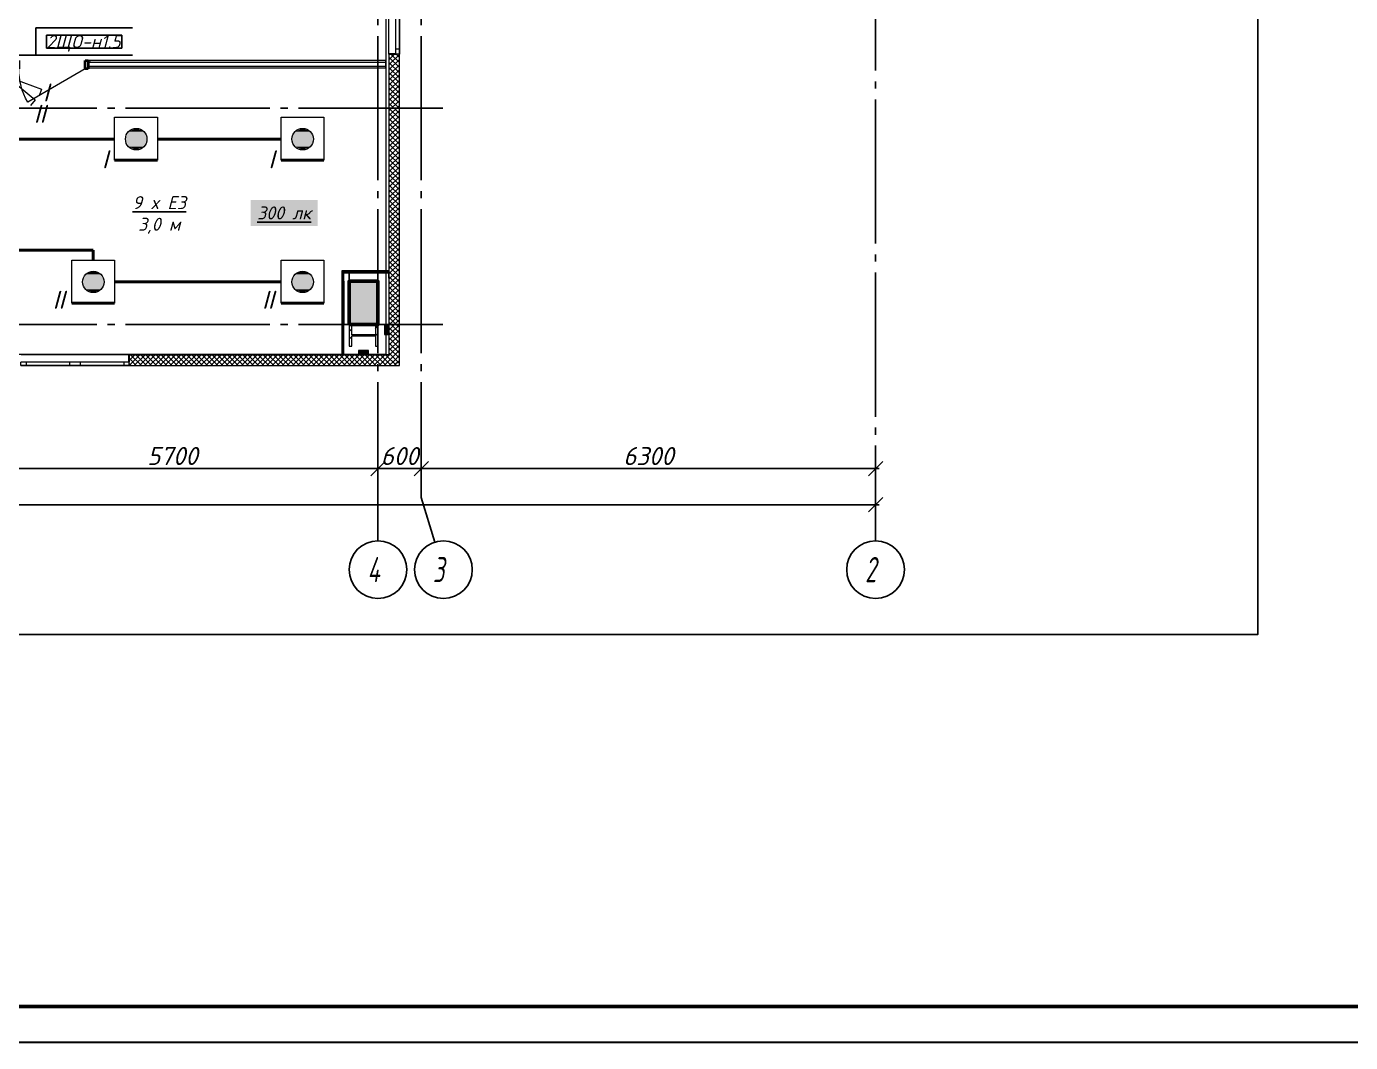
# Model space of a CAD drawing. Header units: millimetres. Extents: x 0 to 1286, y 0 to 420.
# Drawn here: x 466.5 to 650, y 0 to 140.9 of the extents above; entities that cross this region are included whole.
import ezdxf

# ---------------------------------------------------------------- set-up
doc = ezdxf.new("R2010")
doc.units = ezdxf.units.MM
doc.linetypes.add('ГОСТ 2.303 5', pattern=[24, 20, -1.5, 1, -1.5])
doc.linetypes.add('СПКБ-0000-000-АР#002$0$Achse', pattern=[2300, 0, -800, 1500, 0])
for name, color, linetype in [('Viewport1ForCustomObjects_0', 7, 'Continuous'), ('Viewport2ForCustomObjects_0', 7, 'Continuous'), ('Рамка', 7, 'Continuous'), ('СПКБ-0000-000-АР#002$0$Двери ArchiCAD', 7, 'Continuous'), ('СПКБ-0000-000-АР#002$0$Колонны новые', 7, 'Continuous'), ('СПКБ-0000-000-АР#002$0$Колонны существующие', 7, 'Continuous'), ('СПКБ-0000-000-АР#002$0$Окна ArchiCAD', 7, 'Continuous'), ('СПКБ-0000-000-АР#002$0$Перекрытие новые', 7, 'Continuous'), ('СПКБ-0000-000-АР#002$0$Стены', 7, 'Continuous'), ('СПКБ-0000-000-АР#002$0$Фахверк', 7, 'Continuous'), ('Строительные оси', 7, 'Continuous'), ('ЭО_РАБОЧЕЕ ОСВЕЩЕНИЕ', 7, 'Continuous')]:
    doc.layers.add(name, color=color, linetype=linetype)
for name, color, linetype, lineweight, true_color in [('СПКБ-0000-000-АР#002$0$Двери ArchiCAD_Ном._пера__161', 7, 'Continuous', 13, 0xe11606), ('СПКБ-0000-000-АР#002$0$Двери ArchiCAD_Ном._пера__23', 7, 'Continuous', 35, 0xff6600), ('СПКБ-0000-000-АР#002$0$Двери ArchiCAD_Ном._пера__3', 7, 'Continuous', 18, 0xff6600), ('СПКБ-0000-000-АР#002$0$Колонны новые_Ном._пера__108', 7, 'Continuous', 13, 0xfd8379), ('СПКБ-0000-000-АР#002$0$Колонны существующие_Ном._пера__102', 7, 'Continuous', 13, 0xcccccc), ('СПКБ-0000-000-АР#002$0$Окна ArchiCAD_Ном._пера__68', 7, 'Continuous', 20, 0xfd4435), ('СПКБ-0000-000-АР#002$0$Перекрытие новые_Ном._пера__161', 7, 'Continuous', 13, 0xe11606), ('СПКБ-0000-000-АР#002$0$Стены_Ном._пера__161', 7, 'Continuous', 13, 0xe11606), ('СПКБ-0000-000-АР#002$0$Стены_Ном._пера__68', 7, 'Continuous', 20, 0xfd4435), ('СПКБ-0000-000-АР#002$0$Фахверк_Ном._пера__102', 7, 'Continuous', 13, 0xcccccc)]:
    doc.layers.add(name, color=color, linetype=linetype, lineweight=lineweight, true_color=true_color)
for name, color, linetype, lineweight in [('СПКБ-0000-000-АР#002$0$Колонны новые_Ном._пера__20', 1, 'Continuous', 20), ('СПКБ-0000-000-АР#002$0$Колонны существующие_Ном._пера__141', 7, 'Continuous', 50), ('СПКБ-0000-000-АР#002$0$Окна ArchiCAD_Ном._пера__6', 5, 'Continuous', 9), ('СПКБ-0000-000-АР#002$0$Стены_Ном._пера__1', 7, 'Continuous', 13), ('СПКБ-0000-000-АР#002$0$Стены_Ном._пера__20', 1, 'Continuous', 20), ('СПКБ-0000-000-АР#002$0$Фахверк_Ном._пера__1', 7, 'Continuous', 13)]:
    doc.layers.add(name, color=color, linetype=linetype, lineweight=lineweight)
doc.styles.add('1.8', font='isocpeui.ttf', dxfattribs={"height": 1.8})
doc.styles.add('2.5', font='isocpeui.ttf')
doc.styles.add('CustomTextStyle114', font='isocpeui.ttf', dxfattribs={"height": 1.8})
doc.styles.add('CustomTextStyle64', font='isocpeui.ttf', dxfattribs={"width": 0.652013, "height": 3.5})
doc.styles.add('CustomTextStyle65', font='isocpeui.ttf', dxfattribs={"width": 0.652013, "height": 3.5})
doc.styles.add('CustomTextStyle66', font='isocpeui.ttf', dxfattribs={"width": 0.652013, "height": 3.5})
doc.dimstyles.new('ISO-100', dxfattribs={"dimtxt": 2.5, "dimasz": 2, "dimexe": 0.5, "dimexo": 0.5, "dimgap": 0.5, "dimtad": 1, "dimdec": 0, "dimlfac": 100, "dimzin": 0, "dimdsep": 46, "dimtxsty": '2.5', "dimblk": 'OBLIQUE', "dimcen": 0, "dimdle": 0.5, "dimclrd": 3, "dimclre": 3, "dimadec": 0, "dimazin": 0, "dimtfac": 1, "dimtdec": 0, "dimtmove": 0, "dimatfit": 1, "dimfxl": 1, "dimtolj": 1, "dimtzin": 0, "dimlwd": -1, "dimarcsym": 0})
pattern_1 = [(45, (0, 0), (-35.35534, 35.35534), []), (135, (0, 0), (35.35534, 35.35534), [])]
pattern_2 = [(0, (0, 0), (0, 75), [0, -75])]
pattern_3 = [(0, (0, 0), (0, 173.205), [0, -100]), (0, (50, 86.6), (0, 173.205), [0, -100])]
pattern_4 = [(45, (0, 0), (-159.099, 159.099), []), (45, (-53.03, 53.03), (-159.099, 159.099), [])]

# ---------------------------------------------------------------- blocks, each defined once
blk = doc.blocks.new('_Oblique')
at = {"color": 0, "linetype": 'ByBlock', "lineweight": -2}
blk.add_line((-0.5, -0.5), (0.5, 0.5), dxfattribs=at)
blk = doc.blocks.new('*D686')
at = {"layer": 'Defpoints', "color": 0, "ltscale": 100, "transparency": 16777216}
for p in [(515.19, 79.59), (458.19, 69.59), (515.19, 69.59)]:
    blk.add_point(p, dxfattribs=at)
at = {"layer": 'Строительные оси', "color": 3, "ltscale": 100, "transparency": 16777216}
blk.add_line((457.69, 79.59), (515.69, 79.59), dxfattribs=at)
at = {"layer": 'Строительные оси', "color": 3, "lineweight": -2, "ltscale": 100, "transparency": 16777216}
for p, q in [((458.19, 70.09), (458.19, 80.09)), ((515.19, 70.09), (515.19, 80.09))]:
    blk.add_line(p, q, dxfattribs=at)
at = {"layer": 'Строительные оси', "color": 3, "ltscale": 100, "transparency": 16777216, "xscale": 2, "yscale": 2, "zscale": 2, "rotation": 180}
blk.add_blockref('_Oblique', (458.19, 79.59), dxfattribs=at)
at = {"layer": 'Строительные оси', "color": 3, "ltscale": 100, "transparency": 16777216, "xscale": 2, "yscale": 2, "zscale": 2}
blk.add_blockref('_Oblique', (515.19, 79.59), dxfattribs=at)
at = {"layer": 'Строительные оси', "color": 0, "ltscale": 100, "transparency": 16777216, "insert": (486.69, 81.35), "char_height": 2.5, "attachment_point": 5, "style": '2.5'}
blk.add_mtext('\\A1;5700', dxfattribs=at)
blk = doc.blocks.new('*D687')
at = {"layer": 'Defpoints', "color": 0, "ltscale": 100, "transparency": 16777216}
for p in [(521.19, 79.59), (521.19, 75.59), (515.19, 69.59)]:
    blk.add_point(p, dxfattribs=at)
at = {"layer": 'Строительные оси', "color": 3, "ltscale": 100, "transparency": 16777216}
blk.add_line((514.69, 79.59), (521.69, 79.59), dxfattribs=at)
at = {"layer": 'Строительные оси', "color": 3, "lineweight": -2, "ltscale": 100, "transparency": 16777216}
for p, q in [((515.19, 70.09), (515.19, 80.09)), ((521.19, 76.09), (521.19, 80.09))]:
    blk.add_line(p, q, dxfattribs=at)
at = {"layer": 'Строительные оси', "color": 3, "ltscale": 100, "transparency": 16777216, "xscale": 2, "yscale": 2, "zscale": 2, "rotation": 180}
blk.add_blockref('_Oblique', (515.19, 79.59), dxfattribs=at)
at = {"layer": 'Строительные оси', "color": 3, "ltscale": 100, "transparency": 16777216, "xscale": 2, "yscale": 2, "zscale": 2}
blk.add_blockref('_Oblique', (521.19, 79.59), dxfattribs=at)
at = {"layer": 'Строительные оси', "color": 0, "ltscale": 100, "transparency": 16777216, "insert": (518.19, 81.34), "char_height": 2.5, "attachment_point": 5, "style": '2.5'}
blk.add_mtext('\\A1;600', dxfattribs=at)
blk = doc.blocks.new('*D688')
at = {"layer": 'Defpoints', "color": 0, "ltscale": 100, "transparency": 16777216}
for p in [(584.19, 79.59), (521.19, 75.59), (584.19, 69.59)]:
    blk.add_point(p, dxfattribs=at)
at = {"layer": 'Строительные оси', "color": 3, "ltscale": 100, "transparency": 16777216}
blk.add_line((520.69, 79.59), (584.69, 79.59), dxfattribs=at)
at = {"layer": 'Строительные оси', "color": 3, "lineweight": -2, "ltscale": 100, "transparency": 16777216}
for p, q in [((521.19, 76.09), (521.19, 80.09)), ((584.19, 70.09), (584.19, 80.09))]:
    blk.add_line(p, q, dxfattribs=at)
at = {"layer": 'Строительные оси', "color": 3, "ltscale": 100, "transparency": 16777216, "xscale": 2, "yscale": 2, "zscale": 2, "rotation": 180}
blk.add_blockref('_Oblique', (521.19, 79.59), dxfattribs=at)
at = {"layer": 'Строительные оси', "color": 3, "ltscale": 100, "transparency": 16777216, "xscale": 2, "yscale": 2, "zscale": 2}
blk.add_blockref('_Oblique', (584.19, 79.59), dxfattribs=at)
at = {"layer": 'Строительные оси', "color": 0, "ltscale": 100, "transparency": 16777216, "insert": (552.69, 81.34), "char_height": 2.5, "attachment_point": 5, "style": '2.5'}
blk.add_mtext('\\A1;6300', dxfattribs=at)
blk = doc.blocks.new('*D689')
at = {"layer": 'Defpoints', "color": 0, "ltscale": 100, "transparency": 16777216}
for p in [(584.19, 74.59), (98.19, 69.59), (584.19, 69.59)]:
    blk.add_point(p, dxfattribs=at)
at = {"layer": 'Строительные оси', "color": 3, "ltscale": 100, "transparency": 16777216}
blk.add_line((97.69, 74.59), (584.69, 74.59), dxfattribs=at)
at = {"layer": 'Строительные оси', "color": 3, "lineweight": -2, "ltscale": 100, "transparency": 16777216}
for p, q in [((98.19, 70.09), (98.19, 75.09)), ((584.19, 70.09), (584.19, 75.09))]:
    blk.add_line(p, q, dxfattribs=at)
at = {"layer": 'Строительные оси', "color": 3, "ltscale": 100, "transparency": 16777216, "xscale": 2, "yscale": 2, "zscale": 2, "rotation": 180}
blk.add_blockref('_Oblique', (98.19, 74.59), dxfattribs=at)
at = {"layer": 'Строительные оси', "color": 3, "ltscale": 100, "transparency": 16777216, "xscale": 2, "yscale": 2, "zscale": 2}
blk.add_blockref('_Oblique', (584.19, 74.59), dxfattribs=at)
at = {"layer": 'Строительные оси', "color": 0, "ltscale": 100, "transparency": 16777216, "insert": (348.08, 76.34), "char_height": 2.5, "attachment_point": 5, "style": '2.5'}
blk.add_mtext('\\A1;48600', dxfattribs=at)
blk = doc.blocks.new('*E728')
at = {"layer": 'Строительные оси', "color": 3, "linetype": 'ГОСТ 2.303 5', "lineweight": 25}
for p, q in [((177.43, 258.86), (177.43, -45.14)), ((183.43, 258.86), (183.43, -45.14)), ((246.43, 202.07), (246.43, -45.14)), ((186.43, 8.86), (-283.57, 8.86)), ((186.43, -21.14), (-283.57, -21.14)), ((177.43, -45.14), (177.43, -51.14)), ((183.43, -45.14), (185.33, -51.32)), ((246.43, -45.14), (246.43, -51.14))]:
    blk.add_line(p, q, dxfattribs=at)
at = {"layer": 'Строительные оси', "color": 3, "linetype": 'Continuous', "lineweight": 25}
for centre in [(177.43, -55.14), (186.51, -55.14), (246.43, -55.14)]:
    blk.add_circle(centre, 4, dxfattribs=at)
at = {"layer": 'ЭО_РАБОЧЕЕ ОСВЕЩЕНИЕ', "color": 7, "lineweight": 0}
for p, q in [((127.02, 12.87), (130.78, 11.51)), ((126.84, 12.57), (129.91, 10.01)), ((130.78, 11.51), (130.44, 10.57)), ((129.91, 10.01), (129.27, 9.24)), ((140.92, 7.59), (146.87, 7.59)), ((140.92, 1.64), (140.92, 7.59)), ((146.87, 7.59), (146.87, 1.64)), ((164, 7.59), (169.95, 7.59)), ((164, 1.64), (164, 7.59)), ((169.95, 7.59), (169.95, 1.64)), ((134.97, -12.22), (140.92, -12.22)), ((134.97, -18.17), (134.97, -12.22)), ((140.92, -12.22), (140.92, -18.17)), ((164, -12.22), (169.95, -12.22)), ((164, -18.17), (164, -12.22)), ((169.95, -12.22), (169.95, -18.17))]:
    blk.add_line(p, q, dxfattribs=at)
at = {"layer": 'ЭО_РАБОЧЕЕ ОСВЕЩЕНИЕ', "color": 5, "lineweight": 40}
for p, q in [((140.92, 4.56), (123.8, 4.56)), ((164, 4.56), (146.87, 4.56)), ((146.87, 1.64), (140.92, 1.64)), ((169.95, 1.64), (164, 1.64)), ((126.08, -10.82), (137.96, -10.82)), ((137.96, -10.82), (137.96, -12.22)), ((140.92, -15.24), (164, -15.24)), ((140.92, -18.17), (134.97, -18.17)), ((169.95, -18.17), (164, -18.17))]:
    blk.add_line(p, q, dxfattribs=at)
at = {"layer": 'ЭО_РАБОЧЕЕ ОСВЕЩЕНИЕ', "color": 7, "lineweight": 0}
for centre in [(143.91, 4.56), (166.99, 4.56), (137.96, -15.24), (166.99, -15.24)]:
    blk.add_circle(centre, 1.49, dxfattribs=at)
at = {"layer": 'ЭО_РАБОЧЕЕ ОСВЕЩЕНИЕ', "color": 5, "lineweight": 0}
for points in [[(142.86, 5.62), (142.43, 4.56), (145.4, 4.56)], [(143.91, 6.05), (142.86, 5.62), (144.97, 5.62)], [(142.86, 5.62), (144.97, 5.62), (145.4, 4.56)], [(165.94, 5.62), (165.5, 4.56), (168.48, 4.56)], [(166.99, 6.05), (165.94, 5.62), (168.04, 5.62)], [(165.94, 5.62), (168.04, 5.62), (168.48, 4.56)], [(142.43, 4.56), (142.86, 3.51), (144.97, 3.51)], [(142.43, 4.56), (145.4, 4.56), (144.97, 3.51)], [(165.5, 4.56), (165.94, 3.51), (168.04, 3.51)], [(165.5, 4.56), (168.48, 4.56), (168.04, 3.51)], [(142.86, 3.51), (144.97, 3.51), (143.91, 3.08)], [(165.94, 3.51), (168.04, 3.51), (166.99, 3.08)], [(136.91, -14.19), (136.48, -15.24), (139.45, -15.24)], [(137.96, -13.75), (136.91, -14.19), (139.02, -14.19)], [(136.91, -14.19), (139.02, -14.19), (139.45, -15.24)], [(165.94, -14.19), (165.5, -15.24), (168.48, -15.24)], [(166.99, -13.75), (165.94, -14.19), (168.04, -14.19)], [(165.94, -14.19), (168.04, -14.19), (168.48, -15.24)], [(136.48, -15.24), (136.91, -16.29), (139.02, -16.29)], [(136.48, -15.24), (139.45, -15.24), (139.02, -16.29)], [(136.91, -16.29), (139.02, -16.29), (137.96, -16.73)], [(165.5, -15.24), (165.94, -16.29), (168.04, -16.29)], [(165.5, -15.24), (168.48, -15.24), (168.04, -16.29)], [(165.94, -16.29), (168.04, -16.29), (166.99, -16.73)]]:
    blk.add_solid(points, dxfattribs=at)
at = {"layer": 'Строительные оси', "linetype": 'Continuous', "lineweight": 25, "width": 0.652013}
for s, style, p in [('4', 'CustomTextStyle64', (175.98, -56.89)), ('3', 'CustomTextStyle65', (185.06, -56.89)), ('2', 'CustomTextStyle66', (244.98, -56.89))]:
    blk.add_text(s, height=3.5, dxfattribs=dict(at, style=style)).set_placement(p)
blk = doc.blocks.new('СПКБ-0000-000-АР#002$0$Перекрытие_1', base_point=(-24407, -2530))
at = {"layer": 'СПКБ-0000-000-АР#002$0$Перекрытие новые_Ном._пера__161', "color": 12, "linetype": 'Continuous', "lineweight": 13, "true_color": 0xe11606, "flags": 128}
blk.add_lwpolyline([(-17957, 25286), (17853, 25286), (17853, 19191), (22462, 19188), (22462, 18553), (22462, 17603), (22462, 15678), (25023, 15678), (25023, 12764), (19954, 12764), (19944, 10017), (25023, 10017), (25023, 7089), (22462, 7089), (22462, 5117), (22462, 4167), (22462, 3579), (17853, 3579), (17853, -2530), (5844, -2530)], dxfattribs=at)
blk = doc.blocks.new('СПКБ-0000-000-АР#002$0$Двустворчатое Окно 19')
at = {"layer": 'СПКБ-0000-000-АР#002$0$Окна ArchiCAD_Ном._пера__6', "color": 5, "linetype": 'Continuous', "lineweight": 9}
for p, q in [((-750, 0), (-675, 0)), ((-747, 100), (747, 100)), ((-675, 0), (-675, -50)), ((-675, 0), (-75, 0)), ((-75, -50), (-75, 0)), ((-75, 0), (0, 0)), ((0, 0), (75, 0)), ((75, 0), (75, -50)), ((75, 0), (675, 0)), ((675, -50), (675, 0)), ((675, 0), (750, 0)), ((-750, -50), (750, -50)), ((-675, -50), (-750, -50)), ((-75, -50), (-675, -50)), ((0, -50), (-75, -50)), ((75, -50), (0, -50)), ((675, -50), (75, -50)), ((750, -50), (675, -50))]:
    blk.add_line(p, q, dxfattribs=at)
at = {"layer": 'СПКБ-0000-000-АР#002$0$Окна ArchiCAD_Ном._пера__68', "color": 20, "linetype": 'Continuous', "lineweight": 20, "true_color": 0xfd4435}
for p, q in [((-750, -47), (-750, 0)), ((750, -47), (750, 0)), ((-750, -50), (-750, -47)), ((750, -50), (750, -47))]:
    blk.add_line(p, q, dxfattribs=at)
blk = doc.blocks.new('СПКБ-0000-000-АР#002$0$Стена_6', base_point=(17893, -2534))
at = {"layer": 'СПКБ-0000-000-АР#002$0$Стены_Ном._пера__68', "linetype": 'Continuous', "lineweight": 20, "true_color": 0xfd4435}
for points in [[(17893, 3584), (17893, 3441), (17896, 3441), (17896, 3584)], [(18043, 3441), (18043, 3584), (18040, 3584), (18040, 3441)], [(17896, 3441), (17893, 3441), (17893, 3301), (17896, 3301)], [(18043, 3301), (18043, 3441), (18040, 3441), (18040, 3301)], [(17893, 3301), (17893, 3136), (17896, 3136), (17896, 3301)], [(17893, 3133), (17993, 3133), (17993, 3136), (17896, 3136), (17893, 3136)], [(18043, 3301), (18040, 3301), (18040, 3136), (18043, 3136)], [(17893, 1636), (17896, 1636), (17993, 1636), (17993, 1639), (17893, 1639)], [(17893, -2114), (17896, -2114), (17896, 1636), (17893, 1636)], [(18040, -2114), (18043, -2114), (18043, 1636), (18040, 1636)], [(17896, -2114), (17893, -2114), (17893, -2254), (17896, -2254)], [(18043, -2254), (18043, -2114), (18040, -2114), (18040, -2254)], [(17893, -2254), (17893, -2534), (17896, -2537), (17896, -2254)], [(18043, -2684), (18043, -2254), (18040, -2254), (18040, -2681)]]:
    blk.add_hatch(color=20, dxfattribs=at).paths.add_polyline_path(points)
h = blk.add_hatch(dxfattribs=at)
h.set_pattern_fill('СЕТКА_5X5_ДИАГОНАЛЬНАЯ', color=20, style=0, pattern_type=2)
h.set_pattern_definition(pattern_1)
h.paths.add_polyline_path([(17896, 3584), (17896, 3441), (18040, 3441), (18040, 3584)])
h = blk.add_hatch(dxfattribs=at)
h.set_pattern_fill('СЕТКА_5X5_ДИАГОНАЛЬНАЯ', color=20, style=0, pattern_type=2)
h.set_pattern_definition(pattern_1)
h.paths.add_polyline_path([(18040, 3301), (18040, 3441), (17896, 3441), (17896, 3301)])
h = blk.add_hatch(dxfattribs=at)
h.set_pattern_fill('СЕТКА_5X5_ДИАГОНАЛЬНАЯ', color=20, style=0, pattern_type=2)
h.set_pattern_definition(pattern_1)
h.paths.add_polyline_path([(17896, 3301), (17896, 3136), (17993, 3136), (18040, 3136), (18040, 3301)])
h = blk.add_hatch(dxfattribs=at)
h.set_pattern_fill('СЕТКА_5X5_ДИАГОНАЛЬНАЯ', color=20, style=0, pattern_type=2)
h.set_pattern_definition(pattern_1)
h.paths.add_polyline_path([(17993, 1636), (17896, 1636), (17896, -2114), (18040, -2114), (18040, 1636)])
h = blk.add_hatch(dxfattribs=at)
h.set_pattern_fill('СЕТКА_5X5_ДИАГОНАЛЬНАЯ', color=20, style=0, pattern_type=2)
h.set_pattern_definition(pattern_1)
h.paths.add_polyline_path([(18040, -2254), (18040, -2114), (17896, -2114), (17896, -2254)])
h = blk.add_hatch(dxfattribs=at)
h.set_pattern_fill('СЕТКА_5X5_ДИАГОНАЛЬНАЯ', color=20, style=0, pattern_type=2)
h.set_pattern_definition(pattern_1)
h.paths.add_polyline_path([(17896, -2254), (17896, -2537), (18040, -2681), (18040, -2254)])
at = {"layer": 'СПКБ-0000-000-АР#002$0$Стены_Ном._пера__68', "color": 20, "linetype": 'Continuous', "lineweight": 20, "true_color": 0xfd4435}
for p, q in [((17896, 3584), (17896, 3441)), ((18040, 3441), (18040, 3584)), ((17896, 3441), (17896, 3301)), ((18040, 3301), (18040, 3441)), ((17893, 3136), (17893, 3133)), ((17993, 3133), (17893, 3133)), ((17896, 3301), (17896, 3136)), ((17896, 3136), (17993, 3136)), ((17993, 3136), (17993, 3133)), ((18040, 3136), (17993, 3136)), ((18040, 3136), (18040, 3301)), ((18043, 3136), (18040, 3136)), ((17993, 1639), (17893, 1639)), ((17893, 1636), (17893, 1639)), ((17896, 1636), (17896, -2114)), ((17896, 1636), (17993, 1636)), ((17993, 1636), (17993, 1639)), ((18040, 1636), (17993, 1636)), ((18040, -2114), (18040, 1636)), ((18043, 1636), (18040, 1636)), ((17896, -2114), (17896, -2254)), ((18040, -2254), (18040, -2114)), ((17896, -2254), (17896, -2537)), ((18040, -2681), (18040, -2254))]:
    blk.add_line(p, q, dxfattribs=at)
at = {"layer": 'СПКБ-0000-000-АР#002$0$Стены_Ном._пера__68', "color": 20, "linetype": 'Continuous', "lineweight": 20, "true_color": 0xfd4435, "flags": 128}
for points in [[(18043, 3584), (17893, 3584)], [(17893, 3584), (17893, 3441)], [(18043, 3136), (18043, 3584)], [(17893, 3301), (17893, 3136)], [(17893, 1636), (17893, -2114)], [(18043, -2684), (18043, 1636)], [(17893, -2254), (17893, -2534)]]:
    blk.add_lwpolyline(points, dxfattribs=at)
at = {"layer": 'СПКБ-0000-000-АР#002$0$Окна ArchiCAD', "color": 5, "linetype": 'Continuous', "lineweight": 9, "zscale": 1000, "rotation": 90}
blk.add_blockref('СПКБ-0000-000-АР#002$0$Двустворчатое Окно 19', (17993, 2386), dxfattribs=at)
blk = doc.blocks.new('СПКБ-0000-000-АР#002$0$Однопольная Дверь 19_5')
at = {"layer": 'СПКБ-0000-000-АР#002$0$Двери ArchiCAD_Ном._пера__161', "color": 12, "linetype": 'Continuous', "lineweight": 13, "true_color": 0xe11606}
for p, q in [((-500, -15), (-537, -15)), ((-500, -115), (-537, -115)), ((-500, -40), (-500, -15)), ((-500, -90), (-500, -40)), ((-500, -115), (-500, -90)), ((500, -40), (500, -15)), ((500, -15), (537, -15)), ((500, -90), (500, -40)), ((500, -115), (500, -90)), ((500, -115), (537, -115))]:
    blk.add_line(p, q, dxfattribs=at)
at = {"layer": 'СПКБ-0000-000-АР#002$0$Двери ArchiCAD_Ном._пера__23', "color": 30, "linetype": 'Continuous', "lineweight": 35, "true_color": 0xff6600}
for p, q in [((-460, 0), (-500, 0)), ((-500, 0), (-500, -115)), ((-460, -115), (-460, 0)), ((500, 0), (460, 0)), ((460, 0), (460, -115)), ((500, -115), (500, 0)), ((-500, -115), (-460, -115)), ((460, -115), (500, -115))]:
    blk.add_line(p, q, dxfattribs=at)
at = {"layer": 'СПКБ-0000-000-АР#002$0$Двери ArchiCAD_Ном._пера__3', "color": 30, "linetype": 'Continuous', "lineweight": 18, "true_color": 0xff6600}
blk.add_line((460, 0), (-337, 460), dxfattribs=at)
blk.add_arc((460, 0), 920, 150, 180, dxfattribs=at)
blk = doc.blocks.new('СПКБ-0000-000-АР#002$0$Стена_87', base_point=(6168, 1546))
at = {"layer": 'СПКБ-0000-000-АР#002$0$Стены_Ном._пера__161', "linetype": 'Continuous', "lineweight": 13, "true_color": 0xe11606}
h = blk.add_hatch(dxfattribs=at)
h.set_pattern_fill('ГИПС', color=12, style=0, pattern_type=2)
h.set_pattern_definition(pattern_2)
h.paths.add_polyline_path([(6068, 1546), (6093, 1521), (12723, 1521), (12723, 1546)])
h = blk.add_hatch(dxfattribs=at)
h.set_pattern_fill('ГИПС', color=12, style=0, pattern_type=2)
h.set_pattern_definition(pattern_2)
h.paths.add_polyline_path([(6143, 1471), (6168, 1446), (12723, 1446), (12723, 1471)])
h = blk.add_hatch(dxfattribs=at)
h.set_pattern_fill('ГИПС', color=12, style=0, pattern_type=2)
h.set_pattern_definition(pattern_2)
h.paths.add_polyline_path([(17853, 1546), (13723, 1546), (13723, 1521), (17853, 1521)])
h = blk.add_hatch(dxfattribs=at)
h.set_pattern_fill('ГИПС', color=12, style=0, pattern_type=2)
h.set_pattern_definition(pattern_2)
h.paths.add_polyline_path([(13723, 1471), (13723, 1446), (17853, 1446), (17853, 1471)])
at = {"layer": 'СПКБ-0000-000-АР#002$0$Стены_Ном._пера__161', "color": 12, "linetype": 'Continuous', "lineweight": 13, "true_color": 0xe11606}
for p, q in [((12723, 1521), (6093, 1521)), ((6143, 1471), (12723, 1471)), ((12723, 1546), (12686, 1546)), ((12723, 1546), (12723, 1521)), ((12723, 1521), (12723, 1471)), ((12723, 1471), (12723, 1446)), ((13723, 1546), (13760, 1546)), ((13723, 1546), (13723, 1521)), ((17853, 1521), (13723, 1521)), ((13723, 1521), (13723, 1471)), ((13723, 1471), (17853, 1471)), ((13723, 1471), (13723, 1446)), ((12723, 1446), (12686, 1446)), ((13723, 1446), (13760, 1446))]:
    blk.add_line(p, q, dxfattribs=at)
at = {"layer": 'СПКБ-0000-000-АР#002$0$Стены_Ном._пера__161', "color": 12, "linetype": 'Continuous', "lineweight": 13, "true_color": 0xe11606, "flags": 128}
for points in [[(12723, 1546), (6068, 1546)], [(17853, 1546), (13723, 1546)], [(17853, 1446), (17853, 1546)], [(6168, 1446), (12723, 1446)], [(13723, 1446), (17853, 1446)]]:
    blk.add_lwpolyline(points, dxfattribs=at)
at = {"layer": 'СПКБ-0000-000-АР#002$0$Двери ArchiCAD', "color": 21, "linetype": 'Continuous', "lineweight": 18, "true_color": 0xff9955, "xscale": -1, "zscale": 1000, "rotation": 180}
blk.add_blockref('СПКБ-0000-000-АР#002$0$Однопольная Дверь 19_5', (13223, 1431), dxfattribs=at)
blk = doc.blocks.new('СПКБ-0000-000-АР#002$0$Стена_135', base_point=(17343, -1472))
at = {"layer": 'СПКБ-0000-000-АР#002$0$Стены_Ном._пера__20', "linetype": 'Continuous', "lineweight": 20}
h = blk.add_hatch(dxfattribs=at)
h.set_pattern_fill('ШТУКАТУРКА', color=1, style=0, pattern_type=2)
h.set_pattern_definition(pattern_3)
h.paths.add_polyline_path([(17893, -1372), (17243, -1372), (17255, -1384), (17893, -1384)])
h = blk.add_hatch(dxfattribs=at)
h.set_pattern_fill('ШТУКАТУРКА', color=1, style=0, pattern_type=2)
h.set_pattern_definition(pattern_3)
h.paths.add_polyline_path([(17268, -1397), (17893, -1397), (17893, -1384), (17255, -1384)])
at = {"layer": 'СПКБ-0000-000-АР#002$0$Стены_Ном._пера__1', "color": 7, "linetype": 'Continuous', "lineweight": 13, "flags": 128}
blk.add_lwpolyline([(17893, -1472), (17893, -1397)], dxfattribs=at)
at = {"layer": 'СПКБ-0000-000-АР#002$0$Стены_Ном._пера__1', "color": 7, "linetype": 'СПКБ-0000-000-АР#002$0$Achse', "lineweight": 13, "flags": 128}
blk.add_lwpolyline([(17343, -1472), (17893, -1472)], dxfattribs=at)
at = {"layer": 'СПКБ-0000-000-АР#002$0$Стены_Ном._пера__20', "color": 1, "linetype": 'Continuous', "lineweight": 20, "flags": 128}
for points in [[(17893, -1372), (17243, -1372)], [(17893, -1384), (17893, -1372)], [(17893, -1397), (17893, -1384)]]:
    blk.add_lwpolyline(points, dxfattribs=at)
at = {"layer": 'СПКБ-0000-000-АР#002$0$Стены_Ном._пера__68', "color": 20, "linetype": 'Continuous', "lineweight": 20, "true_color": 0xfd4435}
for p, q in [((17893, -1384), (17255, -1384)), ((17268, -1397), (17893, -1397))]:
    blk.add_line(p, q, dxfattribs=at)
blk = doc.blocks.new('СПКБ-0000-000-АР#002$0$Стена_136', base_point=(17343, -1472))
at = {"layer": 'СПКБ-0000-000-АР#002$0$Стены_Ном._пера__20', "linetype": 'Continuous', "lineweight": 20}
h = blk.add_hatch(dxfattribs=at)
h.set_pattern_fill('ШТУКАТУРКА', color=1, style=0, pattern_type=2)
h.set_pattern_definition(pattern_3)
h.paths.add_polyline_path([(17243, -1372), (17243, -1514), (17255, -1514), (17255, -1384)])
h = blk.add_hatch(dxfattribs=at)
h.set_pattern_fill('ШТУКАТУРКА', color=1, style=0, pattern_type=2)
h.set_pattern_definition(pattern_3)
h.paths.add_polyline_path([(17268, -1514), (17268, -1397), (17255, -1384), (17255, -1514)])
h = blk.add_hatch(dxfattribs=at)
h.set_pattern_fill('ШТУКАТУРКА', color=1, style=0, pattern_type=2)
h.set_pattern_definition(pattern_3)
h.paths.add_polyline_path([(17243, -1514), (17243, -2114), (17255, -2114), (17255, -1514)])
h = blk.add_hatch(dxfattribs=at)
h.set_pattern_fill('ШТУКАТУРКА', color=1, style=0, pattern_type=2)
h.set_pattern_definition(pattern_3)
h.paths.add_polyline_path([(17255, -1514), (17255, -2114), (17268, -2114), (17268, -1514)])
h = blk.add_hatch(dxfattribs=at)
h.set_pattern_fill('ШТУКАТУРКА', color=1, style=0, pattern_type=2)
h.set_pattern_definition(pattern_3)
h.paths.add_polyline_path([(17243, -2114), (17243, -2535), (17255, -2535), (17255, -2114)])
h = blk.add_hatch(dxfattribs=at)
h.set_pattern_fill('ШТУКАТУРКА', color=1, style=0, pattern_type=2)
h.set_pattern_definition(pattern_3)
h.paths.add_polyline_path([(17268, -2535), (17268, -2114), (17255, -2114), (17255, -2535)])
at = {"layer": 'СПКБ-0000-000-АР#002$0$Стены_Ном._пера__1', "color": 7, "linetype": 'СПКБ-0000-000-АР#002$0$Achse', "lineweight": 13, "flags": 128}
for points in [[(17343, -1514), (17343, -1472)], [(17343, -2535), (17343, -2114)]]:
    blk.add_lwpolyline(points, dxfattribs=at)
at = {"layer": 'СПКБ-0000-000-АР#002$0$Стены_Ном._пера__1', "color": 7, "linetype": 'Continuous', "lineweight": 13, "flags": 128}
blk.add_lwpolyline([(17343, -2535), (17268, -2535)], dxfattribs=at)
at = {"layer": 'СПКБ-0000-000-АР#002$0$Стены_Ном._пера__20', "color": 1, "linetype": 'Continuous', "lineweight": 20, "flags": 128}
for points in [[(17243, -1372), (17243, -2535)], [(17255, -2535), (17243, -2535)], [(17268, -2535), (17255, -2535)]]:
    blk.add_lwpolyline(points, dxfattribs=at)
at = {"layer": 'СПКБ-0000-000-АР#002$0$Стены_Ном._пера__68', "color": 20, "linetype": 'Continuous', "lineweight": 20, "true_color": 0xfd4435}
for p, q in [((17255, -1384), (17255, -1514)), ((17268, -1514), (17268, -1397)), ((17255, -1514), (17255, -2114)), ((17268, -1514), (17268, -2114)), ((17268, -2114), (17268, -1514)), ((17255, -2114), (17255, -2535)), ((17268, -2535), (17268, -2114))]:
    blk.add_line(p, q, dxfattribs=at)
blk = doc.blocks.new('СПКБ-0000-000-АР#002$0$Колонна_9', base_point=(17543, -1814))
at = {"layer": 'СПКБ-0000-000-АР#002$0$Колонны существующие_Ном._пера__102', "linetype": 'Continuous', "lineweight": 13, "true_color": 0xcccccc}
blk.add_hatch(color=254, dxfattribs=at).paths.add_polyline_path([(17343, -2114), (17743, -2114), (17743, -1514), (17343, -1514)])
at = {"layer": 'СПКБ-0000-000-АР#002$0$Колонны существующие_Ном._пера__141', "color": 7, "linetype": 'Continuous', "lineweight": 50, "flags": 128}
blk.add_lwpolyline([(17343, -2114), (17743, -2114), (17743, -1514), (17343, -1514)], close=True, dxfattribs=at)
blk = doc.blocks.new('СПКБ-0000-000-АР#002$0$Колонна_39', base_point=(17543, -2264))
at = {"layer": 'СПКБ-0000-000-АР#002$0$Колонны новые_Ном._пера__108', "linetype": 'Continuous', "lineweight": 13, "true_color": 0xfd8379}
h = blk.add_hatch(dxfattribs=at)
h.set_pattern_fill('СТАЛЬ', color=11, style=0, pattern_type=2)
h.set_pattern_definition(pattern_4)
h.paths.add_polyline_path([(17743, -2414), (17743, -2114), (17707, -2114), (17707, -2255), (17380, -2255), (17380, -2114), (17343, -2114), (17343, -2414), (17380, -2414), (17380, -2273), (17707, -2273), (17707, -2414)])
at = {"layer": 'СПКБ-0000-000-АР#002$0$Колонны новые_Ном._пера__20', "color": 1, "linetype": 'Continuous', "lineweight": 20}
for p, q in [((17380, -2114), (17343, -2114)), ((17343, -2114), (17343, -2414)), ((17380, -2255), (17380, -2114)), ((17743, -2114), (17707, -2114)), ((17707, -2114), (17707, -2255)), ((17743, -2414), (17743, -2114)), ((17707, -2255), (17380, -2255)), ((17380, -2414), (17380, -2273)), ((17380, -2273), (17707, -2273)), ((17707, -2273), (17707, -2414)), ((17343, -2414), (17380, -2414)), ((17707, -2414), (17743, -2414))]:
    blk.add_line(p, q, dxfattribs=at)
blk = doc.blocks.new('СПКБ-0000-000-АР#002$0$Колонна_40', base_point=(17343, -1457))
at = {"layer": 'СПКБ-0000-000-АР#002$0$Колонны новые_Ном._пера__108', "linetype": 'Continuous', "lineweight": 13, "true_color": 0xfd8379}
h = blk.add_hatch(dxfattribs=at)
h.set_pattern_fill('СТАЛЬ', color=11, style=0, pattern_type=2)
h.set_pattern_definition(pattern_4)
h.paths.add_polyline_path([(17743, -1398), (17741, -1398), (17741, -1511), (17345, -1511), (17345, -1398), (17343, -1398), (17343, -1511), (17343, -1513), (17345, -1513), (17741, -1513), (17743, -1513), (17743, -1511)])
at = {"layer": 'СПКБ-0000-000-АР#002$0$Колонны новые_Ном._пера__20', "color": 1, "linetype": 'Continuous', "lineweight": 20}
for p, q in [((17345, -1398), (17343, -1398)), ((17343, -1398), (17343, -1511)), ((17345, -1511), (17345, -1398)), ((17743, -1398), (17741, -1398)), ((17741, -1398), (17741, -1511)), ((17743, -1511), (17743, -1398)), ((17343, -1511), (17343, -1513)), ((17343, -1513), (17345, -1513)), ((17741, -1511), (17345, -1511)), ((17345, -1513), (17741, -1513)), ((17741, -1513), (17743, -1513)), ((17743, -1513), (17743, -1511))]:
    blk.add_line(p, q, dxfattribs=at)
blk = doc.blocks.new('СПКБ-0000-000-АР#002$0$Стена_265', base_point=(-24407, -2534))
at = {"layer": 'СПКБ-0000-000-АР#002$0$Стены_Ном._пера__68', "linetype": 'Continuous', "lineweight": 20, "true_color": 0xfd4435}
for points in [[(14293, -2534), (14290, -2534), (14290, -2634), (14293, -2634), (14293, -2537)], [(17893, -2534), (14293, -2534), (14293, -2537), (17896, -2537)], [(18040, -2681), (14293, -2681), (14293, -2684), (18043, -2684)]]:
    blk.add_hatch(color=20, dxfattribs=at).paths.add_polyline_path(points)
h = blk.add_hatch(dxfattribs=at)
h.set_pattern_fill('СЕТКА_5X5_ДИАГОНАЛЬНАЯ', color=20, style=0, pattern_type=2)
h.set_pattern_definition(pattern_1)
h.paths.add_polyline_path([(14293, -2537), (14293, -2634), (14293, -2681), (18040, -2681), (17896, -2537)])
at = {"layer": 'СПКБ-0000-000-АР#002$0$Стены_Ном._пера__68', "color": 20, "linetype": 'Continuous', "lineweight": 20, "true_color": 0xfd4435}
for p, q in [((14290, -2634), (14290, -2534)), ((14293, -2534), (14290, -2534)), ((17896, -2537), (14293, -2537)), ((14293, -2537), (14293, -2634)), ((14293, -2634), (14290, -2634)), ((14293, -2681), (14293, -2634)), ((14293, -2681), (18040, -2681)), ((14293, -2684), (14293, -2681))]:
    blk.add_line(p, q, dxfattribs=at)
at = {"layer": 'СПКБ-0000-000-АР#002$0$Стены_Ном._пера__68', "color": 20, "linetype": 'Continuous', "lineweight": 20, "true_color": 0xfd4435, "flags": 128}
for points in [[(17893, -2534), (14293, -2534)], [(14293, -2684), (18043, -2684)]]:
    blk.add_lwpolyline(points, dxfattribs=at)
at = {"layer": 'СПКБ-0000-000-АР#002$0$Окна ArchiCAD', "color": 5, "linetype": 'Continuous', "lineweight": 9, "xscale": -1, "zscale": 1000}
blk.add_blockref('СПКБ-0000-000-АР#002$0$Двустворчатое Окно 19', (13543, -2634), dxfattribs=at)
blk = doc.blocks.new('СПКБ-0000-000-АР#002$0$Колонна_128', base_point=(17543, -2504))
at = {"layer": 'СПКБ-0000-000-АР#002$0$Фахверк_Ном._пера__102', "linetype": 'Continuous', "lineweight": 13, "true_color": 0xcccccc}
blk.add_hatch(color=254, dxfattribs=at).paths.add_polyline_path([(17473, -2534), (17613, -2534), (17613, -2474), (17473, -2474)])
at = {"layer": 'СПКБ-0000-000-АР#002$0$Фахверк_Ном._пера__1', "color": 7, "linetype": 'Continuous', "lineweight": 13, "flags": 128}
blk.add_lwpolyline([(17473, -2534), (17613, -2534), (17613, -2474), (17473, -2474)], close=True, dxfattribs=at)
blk = doc.blocks.new('СПКБ-0000-000-АР#002$0$Колонна_129', base_point=(17863, -2184))
at = {"layer": 'СПКБ-0000-000-АР#002$0$Фахверк_Ном._пера__102', "linetype": 'Continuous', "lineweight": 13, "true_color": 0xcccccc}
blk.add_hatch(color=254, dxfattribs=at).paths.add_polyline_path([(17893, -2254), (17893, -2114), (17833, -2114), (17833, -2254)])
at = {"layer": 'СПКБ-0000-000-АР#002$0$Фахверк_Ном._пера__1', "color": 7, "linetype": 'Continuous', "lineweight": 13, "flags": 128}
blk.add_lwpolyline([(17893, -2254), (17893, -2114), (17833, -2114), (17833, -2254)], close=True, dxfattribs=at)
blk = doc.blocks.new('*E727')
at = {"layer": 'СПКБ-0000-000-АР#002$0$Колонны новые', "color": 1, "lineweight": 20, "xscale": 0.01, "yscale": 0.01, "zscale": 0.01}
for name, p in [('СПКБ-0000-000-АР#002$0$Колонна_40', (449.75, 34.09)), ('СПКБ-0000-000-АР#002$0$Колонна_39', (451.75, 26.01))]:
    blk.add_blockref(name, p, dxfattribs=at)
at = {"layer": 'СПКБ-0000-000-АР#002$0$Колонны существующие', "color": 7, "lineweight": 50, "xscale": 0.01, "yscale": 0.01, "zscale": 0.01}
blk.add_blockref('СПКБ-0000-000-АР#002$0$Колонна_9', (451.75, 30.51), dxfattribs=at)
at = {"layer": 'СПКБ-0000-000-АР#002$0$Перекрытие новые', "color": 12, "linetype": 'Continuous', "lineweight": 13, "true_color": 0xe11606, "xscale": 0.01, "yscale": 0.01, "zscale": 0.01}
blk.add_blockref('СПКБ-0000-000-АР#002$0$Перекрытие_1', (32.25, 23.35), dxfattribs=at)
at = {"layer": 'СПКБ-0000-000-АР#002$0$Стены', "color": 20, "lineweight": 20, "true_color": 0xfd4435, "xscale": 0.01, "yscale": 0.01, "zscale": 0.01}
for name, p in [('СПКБ-0000-000-АР#002$0$Стена_6', (455.25, 23.31)), ('СПКБ-0000-000-АР#002$0$Стена_265', (32.25, 23.31))]:
    blk.add_blockref(name, p, dxfattribs=at)
at = {"layer": 'СПКБ-0000-000-АР#002$0$Стены', "color": 12, "lineweight": 13, "true_color": 0xe11606, "xscale": 0.01, "yscale": 0.01, "zscale": 0.01}
blk.add_blockref('СПКБ-0000-000-АР#002$0$Стена_87', (338, 64.11), dxfattribs=at)
at = {"layer": 'СПКБ-0000-000-АР#002$0$Стены', "color": 12, "lineweight": 50, "true_color": 0xdf0000, "xscale": 0.01, "yscale": 0.01, "zscale": 0.01}
for name in ['СПКБ-0000-000-АР#002$0$Стена_135', 'СПКБ-0000-000-АР#002$0$Стена_136']:
    blk.add_blockref(name, (449.75, 33.94), dxfattribs=at)
at = {"layer": 'СПКБ-0000-000-АР#002$0$Фахверк', "color": 7, "lineweight": 13, "xscale": 0.01, "yscale": 0.01, "zscale": 0.01}
for name, p in [('СПКБ-0000-000-АР#002$0$Колонна_129', (454.95, 26.81)), ('СПКБ-0000-000-АР#002$0$Колонна_128', (451.75, 23.61))]:
    blk.add_blockref(name, p, dxfattribs=at)
blk = doc.blocks.new('CustomObjectsInViewport1_0')
at = {"layer": 'ЭО_РАБОЧЕЕ ОСВЕЩЕНИЕ'}
for p, q in [((467.73, 140.72), (481.16, 140.72)), ((467.73, 140.72), (467.73, 136.92)), ((463.78, 136.94), (467.73, 136.92)), ((467.73, 136.92), (481.16, 136.92))]:
    blk.add_line(p, q, dxfattribs=at)
at = {"layer": 'ЭО_РАБОЧЕЕ ОСВЕЩЕНИЕ', "color": 7, "true_color": 0xffffff}
for p, q in [((479.66, 139.72), (469.23, 139.72)), ((469.23, 139.72), (469.23, 137.92)), ((479.66, 137.92), (479.66, 139.72)), ((469.23, 137.92), (479.66, 137.92)), ((469.23, 137.92), (469.23, 137.92))]:
    blk.add_line(p, q, dxfattribs=at)
at = {"layer": 'ЭО_РАБОЧЕЕ ОСВЕЩЕНИЕ', "style": 'CustomTextStyle114'}
blk.add_text('2ЩO-н1.5', height=1.8, dxfattribs=at).set_placement((469.23, 137.92))

msp = doc.modelspace()

# ---------------------------------------------------------------- linework, layer by layer
at = {"layer": 'Defpoints', "linetype": 'Continuous'}
msp.add_lwpolyline([(35, 56.586), (637.188, 56.586), (637.188, 400), (35, 400)], close=True, dxfattribs=at)
at = {"layer": 'Рамка', "lineweight": 30}
msp.add_lwpolyline([(891, 0), (0, 0), (0, 420), (891, 420)], close=True, dxfattribs=at)
at = {"layer": 'Рамка', "lineweight": 50}
msp.add_lwpolyline([(886, 5), (886, 415), (20, 415), (20, 5)], close=True, dxfattribs=at)

# ---------------------------------------------------------------- block references
msp.add_blockref('*E727', (61.438, 72.071))
at = {"layer": 'Viewport1ForCustomObjects_0'}
msp.add_blockref('CustomObjectsInViewport1_0', (0, 0), dxfattribs=at)
at = {"layer": 'Viewport2ForCustomObjects_0'}
msp.add_blockref('*E728', (337.756, 120.729), dxfattribs=at)

# ---------------------------------------------------------------- texts
at = {"layer": 'ЭО_РАБОЧЕЕ ОСВЕЩЕНИЕ', "attachment_point": 5}
for s, insert, char_height, style in [('I', (469.156, 131.768), 2.5, '2.5'), ('II', (468.284, 128.807), 2.5, '2.5'), ('I', (477.331, 122.494), 2.5, '2.5'), ('I', (500.407, 122.494), 2.5, '2.5'), ('{\\L9 x Е3\\P}3,0 м', (484.863, 114.779), 1.8, '1.8'), ('II', (470.904, 103.015), 2.5, '2.5'), ('II', (499.93, 103.015), 2.5, '2.5')]:
    msp.add_mtext(s, dxfattribs=dict(at, insert=insert, char_height=char_height, style=style))
at = {"layer": 'ЭО_РАБОЧЕЕ ОСВЕЩЕНИЕ', "insert": (502.171, 115.059), "char_height": 1.8, "attachment_point": 5, "style": '1.8', "bg_fill": 1, "box_fill_scale": 1.5, "bg_fill_color": 7, "bg_fill_true_color": 16777215, "bg_fill_transparency": 0}
msp.add_mtext('{\\L300 лк}', dxfattribs=at)

# ---------------------------------------------------------------- dimensions: what is measured, and where the dimension line sits
at = {"layer": 'Строительные оси', "ltscale": 100}
for base, p1, p2, picture, middle in [((515.188, 79.586), (458.188, 69.586), (515.188, 69.586), '*D686', (486.688, 81.352)), ((584.188, 79.586), (521.188, 75.586), (584.188, 69.586), '*D688', (552.688, 81.336))]:
    dim = msp.add_linear_dim(base=base, p1=p1, p2=p2, dimstyle='ISO-100', override={"dimscale": 1, "dimlfac": 100}, dxfattribs=at)
    dim.commit()
    dim.dimension.update_dxf_attribs({"geometry": picture, "text_midpoint": middle})
for base, p1, p2, picture, middle in [((521.188, 79.586), (515.188, 69.586), (521.188, 75.586), '*D687', (518.188, 79.586)), ((584.188, 74.586), (98.188, 69.586), (584.188, 69.586), '*D689', (348.084, 74.586))]:
    dim = msp.add_linear_dim(base=base, p1=p1, p2=p2, dimstyle='ISO-100', override={"dimscale": 1, "dimlfac": 100}, dxfattribs=at)
    dim.commit()
    dim.dimension.update_dxf_attribs({"geometry": picture, "text_midpoint": middle, "dimtype": 160})

doc.saveas('drawing.dxf')
